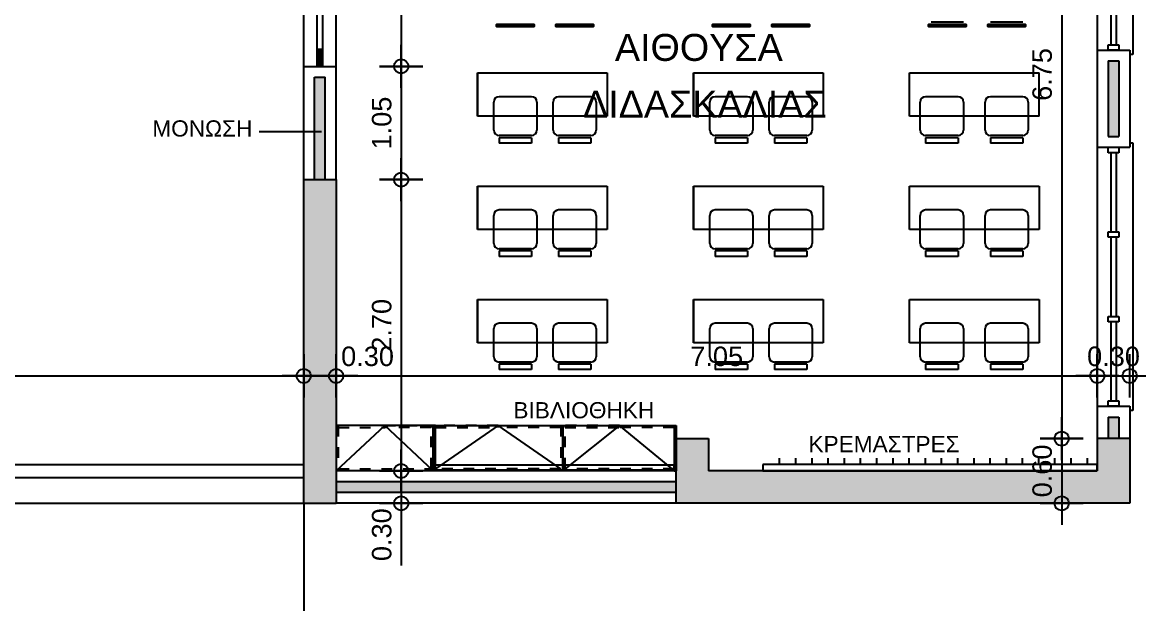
# Model space of a CAD drawing. Header units: metres. Extents: x -11 to 85, y -301 to 135.
# Drawn here: x 37.52 to 47.86, y -58.82 to -53.43 of the extents above; entities that cross this region are included whole.
import ezdxf

# ---------------------------------------------------------------- set-up
doc = ezdxf.new("R2010")
doc.units = ezdxf.units.M
doc.header["$LTSCALE"] = 0.036
doc.header["$PDMODE"] = 2
doc.linetypes.add('HIDDEN', pattern=[0.375, 0.25, -0.125])
for name, color, linetype in [('arxitek borofos', 252, 'Continuous'), ('DIMBLK', 252, 'Continuous'), ('Epipla', 252, 'Continuous'), ('Parathira', 252, 'Continuous')]:
    doc.layers.add(name, color=color, linetype=linetype)
doc.styles.add('COMU-N', font='arial.ttf')
doc.styles.get("Standard").update_dxf_attribs({"font": 'arial.ttf'})
doc.dimstyles.new('CADWDOT', dxfattribs={"dimscale": 0.1, "dimtxt": 1.8, "dimasz": 0.08, "dimexe": 2, "dimexo": 0, "dimgap": 0.09, "dimtad": 0, "dimrnd": 0.001, "dimzin": 0, "dimdsep": 46, "dimtxsty": 'Standard', "dimblk1": 'ARTDIM', "dimblk2": 'ARTDIM', "dimsah": 1, "dimcen": 0.09, "dimdle": 0.05, "dimse1": 1, "dimse2": 1, "dimadec": 0, "dimazin": 0, "dimtfac": 1, "dimtmove": 0, "dimatfit": 3, "dimldrblk": 'ARTDIM', "dimfxl": 2, "dimtvp": 0.9999, "dimtolj": 1, "dimtzin": 0, "dimarcsym": 0})

# ---------------------------------------------------------------- blocks, each defined once
blk = doc.blocks.new('A$C049E38FE')
at = {"layer": 'Parathira'}
for p, q in [((0, 0), (0, -0.05)), ((0.3, -0.05), (0.3, 0)), ((0, -0.05), (0.3, -0.05)), ((0.3, -0.05), (0.25, -0.05)), ((0, -1.05), (0.3, -1.05)), ((0, -1.1), (0, -1.05)), ((0, -2.7), (0, -1.1)), ((0.3, -1.1), (0, -1.1)), ((0.3, -1.1), (0, -1.1)), ((0.3, -1.1), (0, -1.1)), ((0.125, -1.1), (0.125, -2.7)), ((0.175, -1.1), (0.125, -1.1)), ((0.135, -1.26), (0.135, -1.1)), ((0.145, -1.26), (0.145, -1.1)), ((0.155, -1.26), (0.155, -1.1)), ((0.165, -1.26), (0.165, -1.1)), ((0.175, -2.7), (0.175, -1.1)), ((0.3, -2.7), (0.3, -1.05)), ((0.3, -1.05), (0.35, -1.05)), ((0.3, -1.05), (0.3, -1.1)), ((0.33, -1.06), (0.3, -1.06)), ((0.31, -1.05), (0.31, -1.15)), ((0.32, -1.05), (0.32, -1.15)), ((0.33, -1.05), (0.33, -1.15)), ((0.34, -1.05), (0.34, -1.15)), ((0.35, -1.05), (0.35, -2.049)), ((0.35, -1.15), (0.3, -1.15)), ((0.175, -1.26), (0.125, -1.26)), ((0.175, -1.82), (0.125, -1.82)), ((0.135, -1.98), (0.135, -1.82)), ((0.145, -1.98), (0.145, -1.82)), ((0.155, -1.98), (0.155, -1.82)), ((0.165, -1.98), (0.165, -1.82)), ((0.225, -1.9), (0.075, -1.9)), ((0.35, -1.95), (0.3, -1.95)), ((0.31, -1.95), (0.31, -2.05)), ((0.32, -1.95), (0.32, -2.05)), ((0.33, -1.95), (0.33, -2.05)), ((0.34, -1.95), (0.34, -2.049)), ((0.175, -1.98), (0.125, -1.98)), ((0.175, -2.54), (0.125, -2.54)), ((0.135, -2.7), (0.135, -2.54)), ((0.145, -2.7), (0.145, -2.54)), ((0.155, -2.7), (0.155, -2.54)), ((0.165, -2.7), (0.165, -2.54))]:
    blk.add_line(p, q, dxfattribs=at)
blk.add_arc((0.3, -1.05), 1, 270, 90, dxfattribs=at)
blk = doc.blocks.new('A$C52D13D70')
at = {"layer": 'Parathira'}
for p, q in [((-0.33, 0.04), (-0.33, -2.44)), ((-0.3, 0.04), (-0.33, 0.04)), ((-0.1, 0), (-0.2, 0)), ((-0.2, 0), (-0.2, -0.05)), ((-0.1, -0.05), (-0.1, 0)), ((0, 0), (0, -2.4)), ((-0.2, -0.05), (-0.1, -0.05)), ((-0.175, -0.05), (-0.175, -0.783)), ((-0.125, -0.05), (-0.125, -0.783)), ((-0.1, -0.783), (-0.2, -0.783)), ((-0.2, -0.783), (-0.2, -0.833)), ((-0.1, -0.833), (-0.1, -0.783)), ((-0.2, -0.833), (-0.1, -0.833)), ((-0.175, -0.833), (-0.175, -1.567)), ((-0.125, -0.833), (-0.125, -1.567)), ((-0.1, -1.567), (-0.2, -1.567)), ((-0.2, -1.567), (-0.2, -1.617)), ((-0.2, -1.617), (-0.1, -1.617)), ((-0.175, -1.617), (-0.175, -2.35)), ((-0.125, -1.617), (-0.125, -2.35)), ((-0.1, -1.617), (-0.1, -1.567)), ((-0.1, -2.35), (-0.2, -2.35)), ((-0.2, -2.35), (-0.2, -2.4)), ((-0.1, -2.4), (-0.1, -2.35)), ((-0.33, -2.44), (-0.3, -2.44)), ((-0.2, -2.4), (-0.1, -2.4))]:
    blk.add_line(p, q, dxfattribs=at)
blk = doc.blocks.new('ARTDIM')
at = {"layer": 'DIMBLK'}
for p, q in [((0, -24.9975), (0, 24.9975)), ((-24.9975, 0), (24.9975, 0))]:
    blk.add_line(p, q, dxfattribs=at)
blk.add_circle((0, 0), 8.25, dxfattribs=at)
blk = doc.blocks.new('*D888')
at = {"layer": 'arxitek borofos', "color": 0, "lineweight": -2}
blk.add_line((22.432, -56.712), (40.116, -56.712), dxfattribs=at)
at = {"layer": 'Defpoints', "color": 0, "transparency": 16777216}
for p in [(22.424, -56.712), (40.124, -56.712), (40.124, -56.712)]:
    blk.add_point(p, dxfattribs=at)
at = {"layer": 'arxitek borofos', "color": 0, "lineweight": -2, "xscale": 0.008, "yscale": 0.008, "zscale": 0.008, "rotation": 180}
blk.add_blockref('ARTDIM', (22.424, -56.712), dxfattribs=at)
at = {"layer": 'arxitek borofos', "color": 0, "lineweight": -2, "xscale": 0.008, "yscale": 0.008, "zscale": 0.008}
blk.add_blockref('ARTDIM', (40.124, -56.712), dxfattribs=at)
at = {"layer": 'arxitek borofos', "color": 0, "insert": (31.274, -56.532), "char_height": 0.18, "attachment_point": 5}
blk.add_mtext('\\A1;17.70', dxfattribs=at)
blk = doc.blocks.new('*D889')
at = {"layer": 'arxitek borofos', "color": 0, "lineweight": -2}
for p, q in [((40.132, -56.712), (40.416, -56.712)), ((40.424, -56.712), (40.998, -56.712))]:
    blk.add_line(p, q, dxfattribs=at)
at = {"layer": 'Defpoints', "color": 0, "transparency": 16777216}
for p in [(40.124, -54.893), (40.424, -54.893), (40.424, -56.712)]:
    blk.add_point(p, dxfattribs=at)
at = {"layer": 'arxitek borofos', "color": 0, "lineweight": -2, "xscale": 0.008, "yscale": 0.008, "zscale": 0.008, "rotation": 180}
blk.add_blockref('ARTDIM', (40.124, -56.712), dxfattribs=at)
at = {"layer": 'arxitek borofos', "color": 0, "lineweight": -2, "xscale": 0.008, "yscale": 0.008, "zscale": 0.008}
blk.add_blockref('ARTDIM', (40.424, -56.712), dxfattribs=at)
at = {"layer": 'arxitek borofos', "color": 0, "insert": (40.715, -56.532), "char_height": 0.18, "attachment_point": 5}
blk.add_mtext('\\A1;0.30', dxfattribs=at)
blk = doc.blocks.new('*D890')
at = {"layer": 'arxitek borofos', "color": 0, "lineweight": -2}
blk.add_line((40.432, -56.712), (47.466, -56.712), dxfattribs=at)
at = {"layer": 'Defpoints', "color": 0, "transparency": 16777216}
for p in [(47.474, -56.712), (40.424, -57.593), (47.474, -57.593)]:
    blk.add_point(p, dxfattribs=at)
at = {"layer": 'arxitek borofos', "color": 0, "lineweight": -2, "xscale": 0.008, "yscale": 0.008, "zscale": 0.008, "rotation": 180}
blk.add_blockref('ARTDIM', (40.424, -56.712), dxfattribs=at)
at = {"layer": 'arxitek borofos', "color": 0, "lineweight": -2, "xscale": 0.008, "yscale": 0.008, "zscale": 0.008}
blk.add_blockref('ARTDIM', (47.474, -56.712), dxfattribs=at)
at = {"layer": 'arxitek borofos', "color": 0, "insert": (43.949, -56.532), "char_height": 0.18, "attachment_point": 5}
blk.add_mtext('\\A1;7.05', dxfattribs=at)
blk = doc.blocks.new('*D891')
at = {"layer": 'arxitek borofos', "color": 0, "lineweight": -2}
blk.add_line((47.482, -56.712), (47.766, -56.712), dxfattribs=at)
at = {"layer": 'Defpoints', "color": 0, "transparency": 16777216}
for p in [(47.774, -56.712), (47.474, -57.593), (47.774, -57.593)]:
    blk.add_point(p, dxfattribs=at)
at = {"layer": 'arxitek borofos', "color": 0, "lineweight": -2, "xscale": 0.008, "yscale": 0.008, "zscale": 0.008, "rotation": 180}
blk.add_blockref('ARTDIM', (47.474, -56.712), dxfattribs=at)
at = {"layer": 'arxitek borofos', "color": 0, "lineweight": -2, "xscale": 0.008, "yscale": 0.008, "zscale": 0.008}
blk.add_blockref('ARTDIM', (47.774, -56.712), dxfattribs=at)
at = {"layer": 'arxitek borofos', "color": 0, "insert": (47.624, -56.532), "char_height": 0.18, "attachment_point": 5}
blk.add_mtext('\\A1;0.30', dxfattribs=at)
blk = doc.blocks.new('*D910')
at = {"layer": 'arxitek borofos', "color": 0, "lineweight": -2}
blk.add_line((47.144, -50.551), (47.144, -57.285), dxfattribs=at)
at = {"layer": 'Defpoints', "color": 0, "transparency": 16777216}
for p in [(47.486, -50.543), (47.144, -57.293), (47.486, -57.293)]:
    blk.add_point(p, dxfattribs=at)
at = {"layer": 'arxitek borofos', "color": 0, "lineweight": -2, "xscale": 0.008, "yscale": 0.008, "zscale": 0.008}
for p, rotation in [((47.144, -50.543), 90), ((47.144, -57.293), 270)]:
    blk.add_blockref('ARTDIM', p, dxfattribs=dict(at, rotation=rotation))
at = {"layer": 'arxitek borofos', "color": 0, "insert": (46.964, -53.918), "char_height": 0.18, "attachment_point": 5, "rotation": 90}
blk.add_mtext('\\A1;6.75', dxfattribs=at)
blk = doc.blocks.new('*D911')
at = {"layer": 'arxitek borofos', "color": 0, "lineweight": -2}
blk.add_line((47.144, -57.301), (47.144, -57.885), dxfattribs=at)
at = {"layer": 'Defpoints', "color": 0, "transparency": 16777216}
for p in [(47.486, -57.293), (47.144, -57.893), (47.486, -57.893)]:
    blk.add_point(p, dxfattribs=at)
at = {"layer": 'arxitek borofos', "color": 0, "lineweight": -2, "xscale": 0.008, "yscale": 0.008, "zscale": 0.008}
for p, rotation in [((47.144, -57.293), 90), ((47.144, -57.893), 270)]:
    blk.add_blockref('ARTDIM', p, dxfattribs=dict(at, rotation=rotation))
at = {"layer": 'arxitek borofos', "color": 0, "insert": (46.964, -57.593), "char_height": 0.18, "attachment_point": 5, "rotation": 90}
blk.add_mtext('\\A1;0.60', dxfattribs=at)
blk = doc.blocks.new('*D948')
at = {"layer": 'arxitek borofos', "color": 0, "lineweight": -2}
blk.add_line((41.027, -51.151), (41.027, -53.835), dxfattribs=at)
at = {"layer": 'Defpoints', "color": 0, "transparency": 16777216}
for p in [(39.331, -51.143), (39.331, -53.843), (41.027, -53.843)]:
    blk.add_point(p, dxfattribs=at)
at = {"layer": 'arxitek borofos', "color": 0, "lineweight": -2, "xscale": 0.008, "yscale": 0.008, "zscale": 0.008}
for p, rotation in [((41.027, -51.143), 90), ((41.027, -53.843), 270)]:
    blk.add_blockref('ARTDIM', p, dxfattribs=dict(at, rotation=rotation))
at = {"layer": 'arxitek borofos', "color": 0, "insert": (40.847, -52.493), "char_height": 0.18, "attachment_point": 5, "rotation": 90}
blk.add_mtext('\\A1;2.70', dxfattribs=at)
blk = doc.blocks.new('*D949')
at = {"layer": 'arxitek borofos', "color": 0, "lineweight": -2}
blk.add_line((41.027, -53.851), (41.027, -54.885), dxfattribs=at)
at = {"layer": 'Defpoints', "color": 0, "transparency": 16777216}
for p in [(39.331, -53.843), (39.331, -54.893), (41.027, -54.893)]:
    blk.add_point(p, dxfattribs=at)
at = {"layer": 'arxitek borofos', "color": 0, "lineweight": -2, "xscale": 0.008, "yscale": 0.008, "zscale": 0.008}
for p, rotation in [((41.027, -53.843), 90), ((41.027, -54.893), 270)]:
    blk.add_blockref('ARTDIM', p, dxfattribs=dict(at, rotation=rotation))
at = {"layer": 'arxitek borofos', "color": 0, "insert": (40.847, -54.368), "char_height": 0.18, "attachment_point": 5, "rotation": 90}
blk.add_mtext('\\A1;1.05', dxfattribs=at)
blk = doc.blocks.new('*D950')
at = {"layer": 'arxitek borofos', "color": 0, "lineweight": -2}
blk.add_line((41.027, -54.901), (41.027, -57.585), dxfattribs=at)
at = {"layer": 'Defpoints', "color": 0, "transparency": 16777216}
for p in [(39.331, -54.893), (39.331, -57.593), (41.027, -57.593)]:
    blk.add_point(p, dxfattribs=at)
at = {"layer": 'arxitek borofos', "color": 0, "lineweight": -2, "xscale": 0.008, "yscale": 0.008, "zscale": 0.008}
for p, rotation in [((41.027, -54.893), 90), ((41.027, -57.593), 270)]:
    blk.add_blockref('ARTDIM', p, dxfattribs=dict(at, rotation=rotation))
at = {"layer": 'arxitek borofos', "color": 0, "insert": (40.847, -56.243), "char_height": 0.18, "attachment_point": 5, "rotation": 90}
blk.add_mtext('\\A1;2.70', dxfattribs=at)
blk = doc.blocks.new('*D951')
at = {"layer": 'arxitek borofos', "color": 0, "lineweight": -2}
for p, q in [((41.027, -57.601), (41.027, -57.885)), ((41.027, -57.893), (41.027, -58.468))]:
    blk.add_line(p, q, dxfattribs=at)
at = {"layer": 'Defpoints', "color": 0, "transparency": 16777216}
for p in [(39.331, -57.593), (39.331, -57.893), (41.027, -57.893)]:
    blk.add_point(p, dxfattribs=at)
at = {"layer": 'arxitek borofos', "color": 0, "lineweight": -2, "xscale": 0.008, "yscale": 0.008, "zscale": 0.008}
for p, rotation in [((41.027, -57.593), 90), ((41.027, -57.893), 270)]:
    blk.add_blockref('ARTDIM', p, dxfattribs=dict(at, rotation=rotation))
at = {"layer": 'arxitek borofos', "color": 0, "insert": (40.847, -58.184), "char_height": 0.18, "attachment_point": 5, "rotation": 90}
blk.add_mtext('\\A1;0.30', dxfattribs=at)
blk = doc.blocks.new('*D963')
at = {"layer": 'arxitek borofos', "color": 0, "lineweight": -2}
blk.add_line((40.132, -61.249), (47.766, -61.249), dxfattribs=at)
at = {"layer": 'Defpoints', "color": 0, "transparency": 16777216}
for p in [(40.124, -57.893), (47.774, -57.893), (47.774, -61.249)]:
    blk.add_point(p, dxfattribs=at)
at = {"layer": 'arxitek borofos', "color": 0, "lineweight": -2, "xscale": 0.008, "yscale": 0.008, "zscale": 0.008, "rotation": 180}
blk.add_blockref('ARTDIM', (40.124, -61.249), dxfattribs=at)
at = {"layer": 'arxitek borofos', "color": 0, "lineweight": -2, "xscale": 0.008, "yscale": 0.008, "zscale": 0.008}
blk.add_blockref('ARTDIM', (47.774, -61.249), dxfattribs=at)
at = {"layer": 'arxitek borofos', "color": 0, "insert": (43.949, -61.069), "char_height": 0.18, "attachment_point": 5}
blk.add_mtext('\\A1;7.65', dxfattribs=at)
blk = doc.blocks.new('A$C46BB3189')
at = {"layer": 'Epipla'}
for p, q in [((0.092, 0.059), (0.092, 0.119)), ((0.242, 0.059), (0.242, 0.119)), ((0.392, 0.059), (0.392, 0.119)), ((0.542, 0.059), (0.542, 0.119)), ((0.692, 0.059), (0.692, 0.119)), ((0.842, 0.059), (0.842, 0.119)), ((0.992, 0.059), (0.992, 0.119)), ((1.142, 0.059), (1.142, 0.119)), ((1.292, 0.059), (1.292, 0.119)), ((1.442, 0.059), (1.442, 0.119)), ((1.592, 0.059), (1.592, 0.119)), ((1.742, 0.059), (1.742, 0.119)), ((1.892, 0.059), (1.892, 0.119)), ((2.042, 0.059), (2.042, 0.119)), ((2.192, 0.059), (2.192, 0.119)), ((2.342, 0.059), (2.342, 0.119)), ((2.492, 0.059), (2.492, 0.119)), ((2.642, 0.059), (2.642, 0.119)), ((2.792, 0.059), (2.792, 0.119)), ((2.942, 0.059), (2.942, 0.119)), ((0, 0), (0, 0.059)), ((0, 0.059), (3.098, 0.059)), ((3.098, 0), (0, 0)), ((3.098, 0.059), (3.098, 0))]:
    blk.add_line(p, q, dxfattribs=at)

msp = doc.modelspace()

# ---------------------------------------------------------------- hatches: boundary and pattern name
at = {"layer": 'arxitek borofos'}
for points in [[(47.674, -53.793), (47.574, -53.793), (47.574, -54.493), (47.674, -54.493)], [(40.324, -53.943), (40.224, -53.943), (40.224, -54.893), (40.324, -54.893)], [(40.124, -57.893), (40.424, -57.893), (40.424, -54.893), (40.124, -54.893)], [(47.674, -57.093), (47.574, -57.093), (47.574, -57.293), (47.674, -57.293)], [(47.774, -57.893), (47.774, -57.293), (47.474, -57.293), (47.474, -57.593), (43.874, -57.593), (43.874, -57.293), (43.574, -57.293), (43.574, -57.893)], [(43.574, -57.693), (40.424, -57.693), (40.424, -57.793), (43.574, -57.793)]]:
    msp.add_hatch(color=256, dxfattribs=at).paths.add_polyline_path(points)

# ---------------------------------------------------------------- linework, layer by layer
for p, q in [((46.234, -53.434), (45.934, -53.434)), ((46.784, -53.434), (46.484, -53.434)), ((42.234, -53.454), (41.934, -53.454)), ((42.784, -53.454), (42.484, -53.454)), ((44.234, -53.454), (43.934, -53.454)), ((44.784, -53.454), (44.484, -53.454)), ((46.234, -53.454), (45.934, -53.454)), ((46.784, -53.454), (46.484, -53.454)), ((47.474, -53.693), (47.474, -54.593)), ((47.474, -53.693), (47.774, -53.693)), ((47.774, -53.693), (47.774, -54.593)), ((40.124, -54.893), (40.124, -53.843)), ((40.124, -53.843), (40.424, -53.843)), ((40.424, -54.893), (40.424, -53.843)), ((47.574, -53.793), (47.674, -53.793)), ((47.574, -53.793), (47.574, -54.493)), ((47.674, -53.793), (47.674, -54.493)), ((40.224, -53.943), (40.324, -53.943)), ((40.224, -54.893), (40.224, -53.943)), ((40.324, -54.893), (40.324, -53.943)), ((41.734, -53.904), (41.734, -54.304)), ((41.734, -53.904), (42.934, -53.904)), ((41.734, -54.304), (41.734, -53.904)), ((42.934, -53.904), (42.934, -54.304)), ((43.734, -53.904), (43.734, -54.304)), ((43.734, -53.904), (44.934, -53.904)), ((43.734, -54.304), (43.734, -53.904)), ((44.934, -53.904), (44.934, -54.304)), ((45.734, -53.904), (46.934, -53.904)), ((45.734, -54.304), (45.734, -53.904)), ((46.934, -54.304), (46.934, -53.904)), ((41.884, -54.434), (41.884, -54.174)), ((42.234, -54.124), (41.934, -54.124)), ((42.284, -54.174), (42.284, -54.434)), ((42.434, -54.434), (42.434, -54.174)), ((42.784, -54.124), (42.484, -54.124)), ((42.834, -54.174), (42.834, -54.434)), ((43.884, -54.434), (43.884, -54.174)), ((44.234, -54.124), (43.934, -54.124)), ((44.284, -54.174), (44.284, -54.434)), ((44.434, -54.434), (44.434, -54.174)), ((44.784, -54.124), (44.484, -54.124)), ((44.834, -54.174), (44.834, -54.434)), ((45.834, -54.434), (45.834, -54.174)), ((46.184, -54.124), (45.884, -54.124)), ((46.234, -54.174), (46.234, -54.434)), ((46.434, -54.434), (46.434, -54.174)), ((46.784, -54.124), (46.484, -54.124)), ((46.834, -54.174), (46.834, -54.434)), ((42.934, -54.304), (41.734, -54.304)), ((44.934, -54.304), (43.734, -54.304)), ((46.934, -54.304), (45.734, -54.304)), ((39.711, -54.447), (40.288, -54.447)), ((42.234, -54.484), (41.934, -54.484)), ((42.784, -54.484), (42.484, -54.484)), ((44.234, -54.484), (43.934, -54.484)), ((44.784, -54.484), (44.484, -54.484)), ((46.184, -54.484), (45.884, -54.484)), ((46.784, -54.484), (46.484, -54.484)), ((42.234, -54.504), (41.934, -54.504)), ((41.934, -54.504), (41.934, -54.554)), ((42.234, -54.554), (41.934, -54.554)), ((42.234, -54.504), (42.234, -54.554)), ((42.784, -54.504), (42.484, -54.504)), ((42.484, -54.504), (42.484, -54.554)), ((42.784, -54.554), (42.484, -54.554)), ((42.784, -54.504), (42.784, -54.554)), ((44.234, -54.504), (43.934, -54.504)), ((43.934, -54.504), (43.934, -54.554)), ((44.234, -54.554), (43.934, -54.554)), ((44.234, -54.504), (44.234, -54.554)), ((44.784, -54.504), (44.484, -54.504)), ((44.484, -54.504), (44.484, -54.554)), ((44.784, -54.554), (44.484, -54.554)), ((44.784, -54.504), (44.784, -54.554)), ((46.184, -54.504), (45.884, -54.504)), ((45.884, -54.504), (45.884, -54.554)), ((46.184, -54.554), (45.884, -54.554)), ((46.184, -54.504), (46.184, -54.554)), ((46.784, -54.504), (46.484, -54.504)), ((46.484, -54.504), (46.484, -54.554)), ((46.784, -54.554), (46.484, -54.554)), ((46.784, -54.504), (46.784, -54.554)), ((47.574, -54.493), (47.674, -54.493)), ((47.474, -54.593), (47.774, -54.593)), ((40.124, -54.893), (40.424, -54.893)), ((40.124, -57.893), (40.124, -54.893)), ((40.424, -54.893), (40.424, -57.893)), ((41.734, -54.954), (41.734, -55.354)), ((41.734, -54.954), (42.934, -54.954)), ((41.734, -55.354), (41.734, -54.954)), ((42.934, -54.954), (42.934, -55.354)), ((43.734, -54.954), (43.734, -55.354)), ((43.734, -54.954), (44.934, -54.954)), ((43.734, -55.354), (43.734, -54.954)), ((44.934, -54.954), (44.934, -55.354)), ((45.734, -54.954), (46.934, -54.954)), ((45.734, -55.354), (45.734, -54.954)), ((46.934, -54.954), (46.934, -55.354)), ((42.234, -55.174), (41.934, -55.174)), ((42.784, -55.174), (42.484, -55.174)), ((44.234, -55.174), (43.934, -55.174)), ((44.784, -55.174), (44.484, -55.174)), ((46.184, -55.174), (45.884, -55.174)), ((46.784, -55.174), (46.484, -55.174)), ((41.884, -55.484), (41.884, -55.224)), ((42.284, -55.224), (42.284, -55.484)), ((42.434, -55.484), (42.434, -55.224)), ((42.834, -55.224), (42.834, -55.484)), ((43.884, -55.484), (43.884, -55.224)), ((44.284, -55.224), (44.284, -55.484)), ((44.434, -55.484), (44.434, -55.224)), ((44.834, -55.224), (44.834, -55.484)), ((45.834, -55.484), (45.834, -55.224)), ((46.234, -55.224), (46.234, -55.484)), ((46.434, -55.484), (46.434, -55.224)), ((46.834, -55.224), (46.834, -55.484)), ((42.934, -55.354), (41.734, -55.354)), ((44.934, -55.354), (43.734, -55.354)), ((46.934, -55.354), (45.734, -55.354)), ((42.234, -55.534), (41.934, -55.534)), ((42.234, -55.554), (41.934, -55.554)), ((41.934, -55.554), (41.934, -55.604)), ((42.234, -55.604), (41.934, -55.604)), ((42.234, -55.554), (42.234, -55.604)), ((42.784, -55.534), (42.484, -55.534)), ((42.784, -55.554), (42.484, -55.554)), ((42.484, -55.554), (42.484, -55.604)), ((42.784, -55.604), (42.484, -55.604)), ((42.784, -55.554), (42.784, -55.604)), ((44.234, -55.534), (43.934, -55.534)), ((44.234, -55.554), (43.934, -55.554)), ((43.934, -55.554), (43.934, -55.604)), ((44.234, -55.604), (43.934, -55.604)), ((44.234, -55.554), (44.234, -55.604)), ((44.784, -55.534), (44.484, -55.534)), ((44.784, -55.554), (44.484, -55.554)), ((44.484, -55.554), (44.484, -55.604)), ((44.784, -55.604), (44.484, -55.604)), ((44.784, -55.554), (44.784, -55.604)), ((46.184, -55.534), (45.884, -55.534)), ((46.184, -55.554), (45.884, -55.554)), ((45.884, -55.554), (45.884, -55.604)), ((46.184, -55.604), (45.884, -55.604)), ((46.184, -55.554), (46.184, -55.604)), ((46.784, -55.534), (46.484, -55.534)), ((46.784, -55.554), (46.484, -55.554)), ((46.484, -55.554), (46.484, -55.604)), ((46.784, -55.604), (46.484, -55.604)), ((46.784, -55.554), (46.784, -55.604)), ((41.734, -56.004), (41.734, -56.404)), ((41.734, -56.004), (42.934, -56.004)), ((41.734, -56.404), (41.734, -56.004)), ((42.934, -56.004), (42.934, -56.404)), ((43.734, -56.004), (43.734, -56.404)), ((43.734, -56.004), (44.934, -56.004)), ((43.734, -56.404), (43.734, -56.004)), ((44.934, -56.004), (44.934, -56.404)), ((45.734, -56.004), (46.934, -56.004)), ((45.734, -56.404), (45.734, -56.004)), ((46.934, -56.004), (46.934, -56.404)), ((42.234, -56.224), (41.934, -56.224)), ((42.784, -56.224), (42.484, -56.224)), ((44.234, -56.224), (43.934, -56.224)), ((44.784, -56.224), (44.484, -56.224)), ((46.184, -56.224), (45.884, -56.224)), ((46.784, -56.224), (46.484, -56.224)), ((41.884, -56.534), (41.884, -56.274)), ((42.284, -56.274), (42.284, -56.534)), ((42.434, -56.534), (42.434, -56.274)), ((42.834, -56.274), (42.834, -56.534)), ((43.884, -56.534), (43.884, -56.274)), ((44.284, -56.274), (44.284, -56.534)), ((44.434, -56.534), (44.434, -56.274)), ((44.834, -56.274), (44.834, -56.534)), ((45.834, -56.534), (45.834, -56.274)), ((46.234, -56.274), (46.234, -56.534)), ((46.434, -56.534), (46.434, -56.274)), ((46.834, -56.274), (46.834, -56.534)), ((42.934, -56.404), (41.734, -56.404)), ((44.934, -56.404), (43.734, -56.404)), ((46.934, -56.404), (45.734, -56.404)), ((42.234, -56.584), (41.934, -56.584)), ((42.234, -56.604), (41.934, -56.604)), ((41.934, -56.604), (41.934, -56.654)), ((42.234, -56.654), (41.934, -56.654)), ((42.234, -56.604), (42.234, -56.654)), ((42.784, -56.584), (42.484, -56.584)), ((42.784, -56.604), (42.484, -56.604)), ((42.484, -56.604), (42.484, -56.654)), ((42.784, -56.654), (42.484, -56.654)), ((42.784, -56.604), (42.784, -56.654)), ((44.234, -56.584), (43.934, -56.584)), ((44.234, -56.604), (43.934, -56.604)), ((43.934, -56.604), (43.934, -56.654)), ((44.234, -56.654), (43.934, -56.654)), ((44.234, -56.604), (44.234, -56.654)), ((44.784, -56.584), (44.484, -56.584)), ((44.784, -56.604), (44.484, -56.604)), ((44.484, -56.604), (44.484, -56.654)), ((44.784, -56.654), (44.484, -56.654)), ((44.784, -56.604), (44.784, -56.654)), ((46.184, -56.584), (45.884, -56.584)), ((46.184, -56.604), (45.884, -56.604)), ((45.884, -56.604), (45.884, -56.654)), ((46.184, -56.654), (45.884, -56.654)), ((46.184, -56.604), (46.184, -56.654)), ((46.784, -56.584), (46.484, -56.584)), ((46.784, -56.604), (46.484, -56.604)), ((46.484, -56.604), (46.484, -56.654)), ((46.784, -56.654), (46.484, -56.654)), ((46.784, -56.604), (46.784, -56.654)), ((47.474, -56.993), (47.774, -56.993)), ((47.474, -56.993), (47.474, -57.293)), ((47.774, -56.993), (47.774, -57.293)), ((40.424, -57.593), (40.874, -57.173)), ((41.324, -57.173), (40.424, -57.173)), ((41.324, -57.593), (40.874, -57.173)), ((41.324, -57.593), (41.324, -57.173)), ((41.324, -57.173), (42.524, -57.173)), ((41.324, -57.593), (41.324, -57.173)), ((41.324, -57.593), (41.324, -57.173)), ((41.344, -57.173), (41.324, -57.173)), ((41.324, -57.173), (41.324, -57.593)), ((41.924, -57.173), (41.344, -57.573)), ((41.344, -57.593), (41.344, -57.173)), ((42.504, -57.573), (41.924, -57.173)), ((42.524, -57.173), (42.524, -57.593)), ((42.524, -57.173), (42.524, -57.593)), ((42.524, -57.593), (42.524, -57.173)), ((42.524, -57.593), (42.524, -57.173)), ((42.524, -57.173), (43.574, -57.173)), ((43.049, -57.173), (42.544, -57.573)), ((43.552, -57.587, 0.7), (43.049, -57.173)), ((43.554, -57.173), (43.554, -57.593)), ((43.574, -57.593), (43.574, -57.173)), ((43.574, -57.173), (43.574, -57.593)), ((43.574, -57.173), (43.574, -57.593)), ((43.574, -57.593), (43.574, -57.173)), ((47.574, -57.093), (47.674, -57.093)), ((47.574, -57.093), (47.574, -57.293)), ((47.674, -57.093), (47.674, -57.293)), ((43.574, -57.893), (43.574, -57.293)), ((43.574, -57.293), (43.874, -57.293)), ((43.874, -57.293), (43.874, -57.593)), ((47.774, -57.293), (47.474, -57.293)), ((47.474, -57.293), (47.474, -57.593)), ((47.774, -57.293), (47.774, -57.893)), ((36.974, -57.533), (40.124, -57.533)), ((41.346, -57.537, 0.7), (43.552, -57.537, 0.7)), ((41.346, -57.587, 0.7), (41.346, -57.537, 0.7)), ((43.552, -57.587, 0.7), (41.346, -57.587, 0.7)), ((43.552, -57.537, 0.7), (43.552, -57.587, 0.7)), ((36.974, -57.653), (40.124, -57.653)), ((43.574, -57.593), (40.424, -57.593)), ((43.574, -57.693), (40.424, -57.693)), ((43.554, -57.593), (43.574, -57.593)), ((47.474, -57.593), (43.874, -57.593)), ((43.574, -57.793), (40.424, -57.793)), ((36.974, -57.893), (40.124, -57.893)), ((40.124, -57.893), (40.424, -57.893)), ((40.124, -57.893), (40.124, -59.693)), ((43.574, -57.893), (40.424, -57.893)), ((47.774, -57.893), (43.574, -57.893))]:
    msp.add_line(p, q, dxfattribs=at)
at = {"layer": 'arxitek borofos', "linetype": 'HIDDEN'}
for p, q in [((40.874, -57.173), (40.444, -57.173)), ((40.444, -57.173), (40.444, -57.191)), ((40.444, -57.173), (40.444, -57.573)), ((40.874, -57.191), (40.874, -57.173)), ((40.874, -57.173), (41.304, -57.173)), ((40.874, -57.191), (40.874, -57.173)), ((41.304, -57.173), (41.304, -57.191)), ((41.304, -57.573), (41.304, -57.173)), ((41.344, -57.573), (41.344, -57.173)), ((41.924, -57.173), (41.344, -57.173)), ((41.344, -57.173), (41.344, -57.191)), ((41.924, -57.191), (41.924, -57.173)), ((41.924, -57.191), (41.924, -57.173)), ((41.924, -57.173), (42.504, -57.173)), ((42.504, -57.173), (42.504, -57.573)), ((42.504, -57.173), (42.504, -57.191)), ((43.049, -57.173), (42.544, -57.173)), ((42.544, -57.173), (42.544, -57.191)), ((42.544, -57.573), (42.544, -57.173)), ((43.049, -57.191), (43.049, -57.173)), ((43.049, -57.173), (43.554, -57.173)), ((43.049, -57.191), (43.049, -57.173)), ((43.554, -57.173), (43.554, -57.573)), ((40.444, -57.191), (40.874, -57.191)), ((41.304, -57.191), (40.874, -57.191)), ((41.344, -57.191), (41.924, -57.191)), ((42.504, -57.191), (41.924, -57.191)), ((42.544, -57.191), (43.049, -57.191)), ((43.554, -57.191), (43.049, -57.191)), ((40.444, -57.573), (41.304, -57.573)), ((42.504, -57.573), (41.344, -57.573)), ((43.554, -57.573), (42.544, -57.573))]:
    msp.add_line(p, q, dxfattribs=at)
at = {"layer": 'arxitek borofos'}
for centre, start, end in [((41.934, -54.174), 90, 180), ((42.234, -54.174), 0, 90), ((42.484, -54.174), 90, 180), ((42.784, -54.174), 0, 90), ((43.934, -54.174), 90, 180), ((44.234, -54.174), 0, 90), ((44.484, -54.174), 90, 180), ((44.784, -54.174), 0, 90), ((45.884, -54.174), 90, 180), ((46.184, -54.174), 0, 90), ((46.484, -54.174), 90, 180), ((46.784, -54.174), 0, 90), ((41.934, -54.434), 180, 270), ((42.234, -54.434), 270, 0), ((42.484, -54.434), 180, 270), ((42.784, -54.434), 270, 0), ((43.934, -54.434), 180, 270), ((44.234, -54.434), 270, 0), ((44.484, -54.434), 180, 270), ((44.784, -54.434), 270, 0), ((45.884, -54.434), 180, 270), ((46.184, -54.434), 270, 0), ((46.484, -54.434), 180, 270), ((46.784, -54.434), 270, 0), ((41.934, -55.224), 90, 180), ((42.234, -55.224), 0, 90), ((42.484, -55.224), 90, 180), ((42.784, -55.224), 0, 90), ((43.934, -55.224), 90, 180), ((44.234, -55.224), 0, 90), ((44.484, -55.224), 90, 180), ((44.784, -55.224), 0, 90), ((45.884, -55.224), 90, 180), ((46.184, -55.224), 0, 90), ((46.484, -55.224), 90, 180), ((46.784, -55.224), 0, 90), ((41.934, -55.484), 180, 270), ((42.234, -55.484), 270, 0), ((42.484, -55.484), 180, 270), ((42.784, -55.484), 270, 0), ((43.934, -55.484), 180, 270), ((44.234, -55.484), 270, 0), ((44.484, -55.484), 180, 270), ((44.784, -55.484), 270, 0), ((45.884, -55.484), 180, 270), ((46.184, -55.484), 270, 0), ((46.484, -55.484), 180, 270), ((46.784, -55.484), 270, 0), ((41.934, -56.274), 90, 180), ((42.234, -56.274), 0, 90), ((42.484, -56.274), 90, 180), ((42.784, -56.274), 0, 90), ((43.934, -56.274), 90, 180), ((44.234, -56.274), 0, 90), ((44.484, -56.274), 90, 180), ((44.784, -56.274), 0, 90), ((45.884, -56.274), 90, 180), ((46.184, -56.274), 0, 90), ((46.484, -56.274), 90, 180), ((46.784, -56.274), 0, 90), ((41.934, -56.534), 180, 270), ((42.234, -56.534), 270, 0), ((42.484, -56.534), 180, 270), ((42.784, -56.534), 270, 0), ((43.934, -56.534), 180, 270), ((44.234, -56.534), 270, 0), ((44.484, -56.534), 180, 270), ((44.784, -56.534), 270, 0), ((45.884, -56.534), 180, 270), ((46.184, -56.534), 270, 0), ((46.484, -56.534), 180, 270), ((46.784, -56.534), 270, 0)]:
    msp.add_arc(centre, 0.05, start, end, dxfattribs=at)
for points in [[(41.909, -53.474, 0.8), (41.909, -53.454, 0.8), (41.909, -53.454, 0.62), (41.909, -53.474, 0.62)], [(42.259, -53.454, 0.8), (42.259, -53.454, 0.62), (41.909, -53.454, 0.62), (41.909, -53.454, 0.8)], [(42.259, -53.454, 0.62), (42.259, -53.474, 0.62), (41.909, -53.474, 0.62), (41.909, -53.454, 0.62)], [(42.259, -53.474, 0.8), (42.259, -53.454, 0.8), (41.909, -53.454, 0.8), (41.909, -53.474, 0.8)], [(42.259, -53.474, 0.62), (42.259, -53.474, 0.8), (41.909, -53.474, 0.8), (41.909, -53.474, 0.62)], [(42.259, -53.474, 0.8), (42.259, -53.454, 0.8), (42.259, -53.454, 0.62), (42.259, -53.474, 0.62)], [(42.459, -53.474, 0.8), (42.459, -53.454, 0.8), (42.459, -53.454, 0.62), (42.459, -53.474, 0.62)], [(42.809, -53.454, 0.8), (42.809, -53.454, 0.62), (42.459, -53.454, 0.62), (42.459, -53.454, 0.8)], [(42.809, -53.454, 0.62), (42.809, -53.474, 0.62), (42.459, -53.474, 0.62), (42.459, -53.454, 0.62)], [(42.809, -53.474, 0.8), (42.809, -53.454, 0.8), (42.459, -53.454, 0.8), (42.459, -53.474, 0.8)], [(42.809, -53.474, 0.62), (42.809, -53.474, 0.8), (42.459, -53.474, 0.8), (42.459, -53.474, 0.62)], [(42.809, -53.474, 0.8), (42.809, -53.454, 0.8), (42.809, -53.454, 0.62), (42.809, -53.474, 0.62)], [(43.909, -53.474, 0.8), (43.909, -53.454, 0.8), (43.909, -53.454, 0.62), (43.909, -53.474, 0.62)], [(44.259, -53.454, 0.8), (44.259, -53.454, 0.62), (43.909, -53.454, 0.62), (43.909, -53.454, 0.8)], [(44.259, -53.454, 0.62), (44.259, -53.474, 0.62), (43.909, -53.474, 0.62), (43.909, -53.454, 0.62)], [(44.259, -53.474, 0.8), (44.259, -53.454, 0.8), (43.909, -53.454, 0.8), (43.909, -53.474, 0.8)], [(44.259, -53.474, 0.62), (44.259, -53.474, 0.8), (43.909, -53.474, 0.8), (43.909, -53.474, 0.62)], [(44.259, -53.474, 0.8), (44.259, -53.454, 0.8), (44.259, -53.454, 0.62), (44.259, -53.474, 0.62)], [(44.459, -53.474, 0.8), (44.459, -53.454, 0.8), (44.459, -53.454, 0.62), (44.459, -53.474, 0.62)], [(44.809, -53.454, 0.8), (44.809, -53.454, 0.62), (44.459, -53.454, 0.62), (44.459, -53.454, 0.8)], [(44.809, -53.454, 0.62), (44.809, -53.474, 0.62), (44.459, -53.474, 0.62), (44.459, -53.454, 0.62)], [(44.809, -53.474, 0.8), (44.809, -53.454, 0.8), (44.459, -53.454, 0.8), (44.459, -53.474, 0.8)], [(44.809, -53.474, 0.62), (44.809, -53.474, 0.8), (44.459, -53.474, 0.8), (44.459, -53.474, 0.62)], [(44.809, -53.474, 0.8), (44.809, -53.454, 0.8), (44.809, -53.454, 0.62), (44.809, -53.474, 0.62)], [(45.909, -53.474, 0.8), (45.909, -53.454, 0.8), (45.909, -53.454, 0.62), (45.909, -53.474, 0.62)], [(46.259, -53.454, 0.8), (46.259, -53.454, 0.62), (45.909, -53.454, 0.62), (45.909, -53.454, 0.8)], [(46.259, -53.454, 0.62), (46.259, -53.474, 0.62), (45.909, -53.474, 0.62), (45.909, -53.454, 0.62)], [(46.259, -53.474, 0.8), (46.259, -53.454, 0.8), (45.909, -53.454, 0.8), (45.909, -53.474, 0.8)], [(46.259, -53.474, 0.62), (46.259, -53.474, 0.8), (45.909, -53.474, 0.8), (45.909, -53.474, 0.62)], [(46.259, -53.474, 0.8), (46.259, -53.454, 0.8), (46.259, -53.454, 0.62), (46.259, -53.474, 0.62)], [(46.459, -53.474, 0.8), (46.459, -53.454, 0.8), (46.459, -53.454, 0.62), (46.459, -53.474, 0.62)], [(46.809, -53.454, 0.8), (46.809, -53.454, 0.62), (46.459, -53.454, 0.62), (46.459, -53.454, 0.8)], [(46.809, -53.454, 0.62), (46.809, -53.474, 0.62), (46.459, -53.474, 0.62), (46.459, -53.454, 0.62)], [(46.809, -53.474, 0.8), (46.809, -53.454, 0.8), (46.459, -53.454, 0.8), (46.459, -53.474, 0.8)], [(46.809, -53.474, 0.62), (46.809, -53.474, 0.8), (46.459, -53.474, 0.8), (46.459, -53.474, 0.62)], [(46.809, -53.474, 0.8), (46.809, -53.454, 0.8), (46.809, -53.454, 0.62), (46.809, -53.474, 0.62)]]:
    msp.add_3dface(points, dxfattribs=at)

# ---------------------------------------------------------------- block references
at = {"layer": 'arxitek borofos', "xscale": -1}
for name, p in [('A$C049E38FE', (40.424, -51.143)), ('A$C52D13D70', (47.474, -51.293)), ('A$C52D13D70', (47.474, -54.593)), ('A$C46BB3189', (47.474, -57.593))]:
    msp.add_blockref(name, p, dxfattribs=at)

# ---------------------------------------------------------------- texts
at = {"layer": 'arxitek borofos', "style": 'COMU-N'}
for s, height, p in [('ΑΙΘΟΥΣΑ ', 0.25, (43.006, -53.792)), ('ΔΙΔΑΣΚΑΛΙΑΣ', 0.25, (42.711, -54.318)), ('ΜΟΝΩΣΗ', 0.15, (38.722, -54.493))]:
    msp.add_text(s, height=height, dxfattribs=at).set_placement(p)
at = {"layer": 'arxitek borofos', "linetype": 'Continuous'}
for s, p in [('ΒΙΒΛΙΟΘΗΚΗ', (42.066, -57.105)), ('ΚΡΕΜΑΣΤΡΕΣ', (44.799, -57.419))]:
    msp.add_text(s, height=0.15, dxfattribs=at).set_placement(p)

# ---------------------------------------------------------------- dimensions: what is measured, and where the dimension line sits
at = {"layer": 'arxitek borofos'}
for base, p1, p2, picture, middle in [((47.144, -57.293), (47.486, -50.543), (47.486, -57.293), '*D910', (46.964, -53.918)), ((41.027, -53.843), (39.331, -51.143), (39.331, -53.843), '*D948', (40.847, -52.493)), ((41.027, -54.893), (39.331, -53.843), (39.331, -54.893), '*D949', (40.847, -54.368)), ((41.027, -57.593), (39.331, -54.893), (39.331, -57.593), '*D950', (40.847, -56.243)), ((47.144, -57.893), (47.486, -57.293), (47.486, -57.893), '*D911', (46.964, -57.593)), ((41.027, -57.893), (39.331, -57.593), (39.331, -57.893), '*D951', (40.847, -58.184))]:
    dim = msp.add_linear_dim(base=base, p1=p1, p2=p2, angle=90, dimstyle='CADWDOT', dxfattribs=at)
    dim.commit()
    dim.dimension.update_dxf_attribs({"geometry": picture, "text_midpoint": middle})
for base, p1, p2, picture, middle in [((40.424, -56.712), (40.124, -54.893), (40.424, -54.893), '*D889', (40.715, -56.532)), ((40.124, -56.712), (22.424, -56.712), (40.124, -56.712), '*D888', (31.274, -56.532)), ((47.474, -56.712), (40.424, -57.593), (47.474, -57.593), '*D890', (43.949, -56.532)), ((47.774, -61.249), (40.124, -57.893), (47.774, -57.893), '*D963', (43.949, -61.069))]:
    dim = msp.add_linear_dim(base=base, p1=p1, p2=p2, dimstyle='CADWDOT', dxfattribs=at)
    dim.commit()
    dim.dimension.update_dxf_attribs({"geometry": picture, "text_midpoint": middle})
dim = msp.add_linear_dim(base=(47.774, -56.712), p1=(47.474, -57.593), p2=(47.774, -57.593), dimstyle='CADWDOT', dxfattribs=at)
dim.commit()
dim.dimension.update_dxf_attribs({"geometry": '*D891', "text_midpoint": (47.624, -56.712), "dimtype": 160})

doc.saveas('drawing.dxf')
